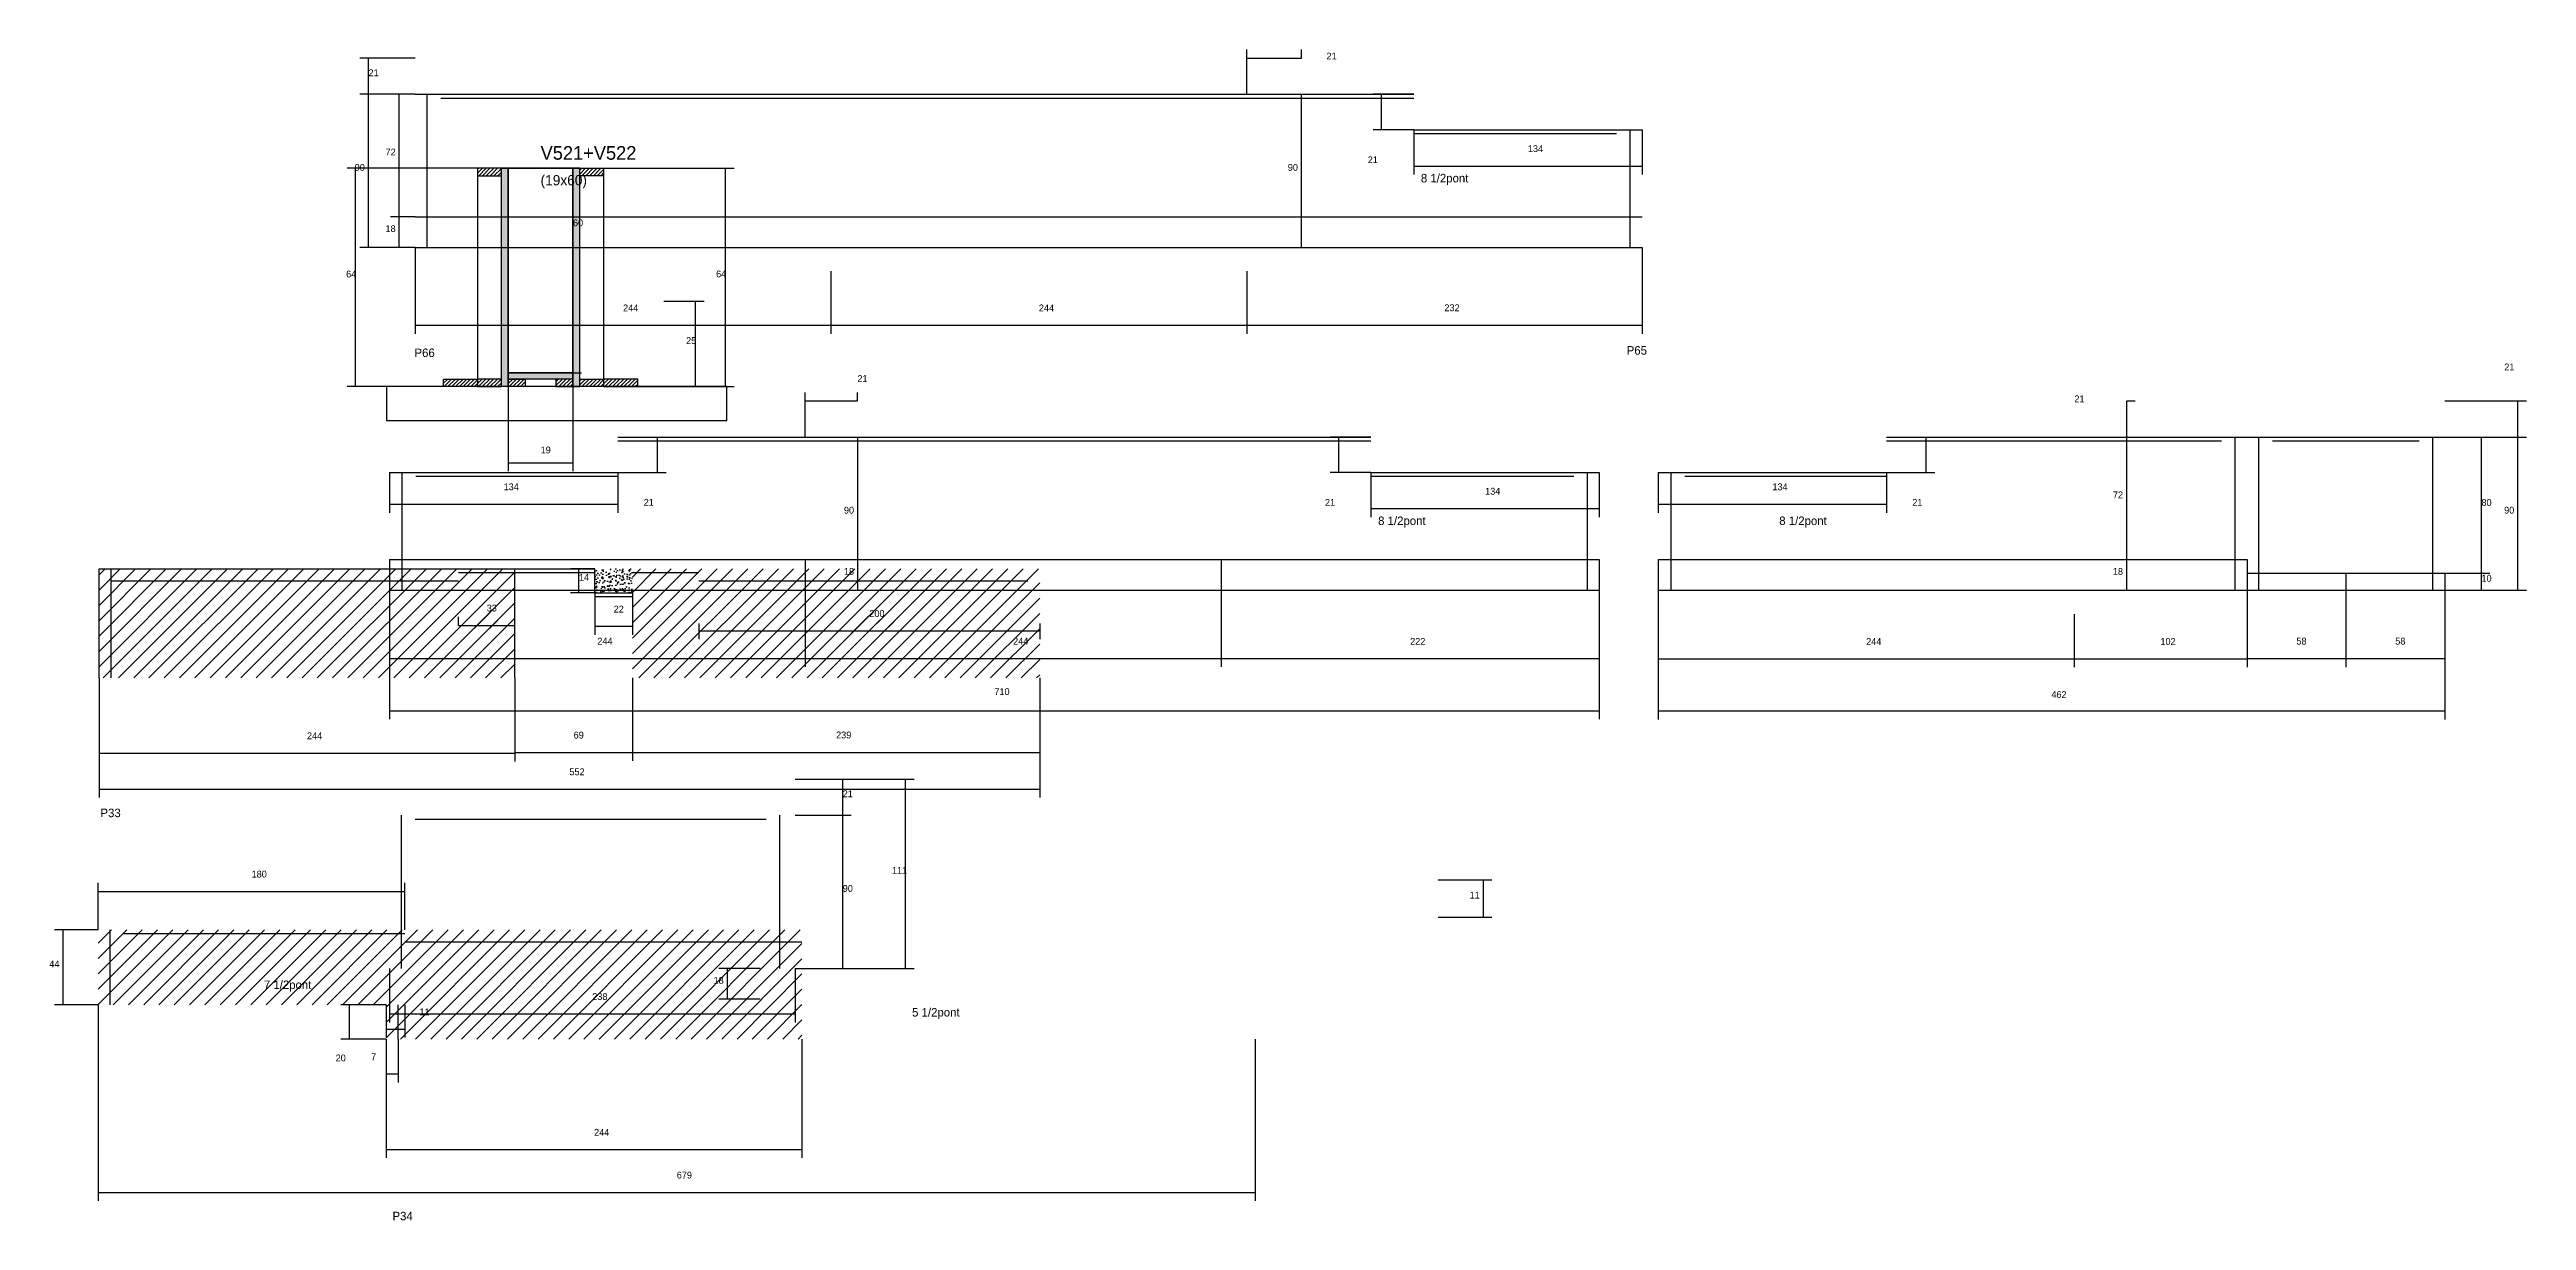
# Model space of a CAD drawing. Header units: metres. Extents: x -2848 to 22762, y -45195 to 1016.
# Drawn here: x 4512 to 5965, y -24817 to -24130 of the extents above; entities that cross this region are included whole.
import ezdxf

# ---------------------------------------------------------------- set-up
doc = ezdxf.new("R2010")
doc.units = ezdxf.units.M
for name, color, linetype in [('CONCRETO', 251, 'Continuous'), ('COTA', 4, 'Continuous'), ('Cota Seção (2x)', 4, 'Continuous'), ('Hachura', 253, 'Continuous'), ('Madeira', 126, 'Continuous'), ('NOMENCLATURA', 7, 'Continuous'), ('Painéis', 200, 'Continuous'), ('SARR_2.2x7', 40, 'Continuous'), ('Texto Seção', 7, 'Continuous')]:
    doc.layers.add(name, color=color, linetype=linetype)

msp = doc.modelspace()

# ---------------------------------------------------------------- hatches: boundary and pattern name
at = {"layer": 'COTA'}
h = msp.add_hatch(dxfattribs=at)
h.set_pattern_fill('AR-CONC', scale=0.03)
h.paths.add_polyline_path([(4831.9, -24434.9), (4831.9, -24448.9), (4853.9, -24448.9), (4853.9, -24434.9)])
at = {"layer": 'Hachura'}
h = msp.add_hatch(dxfattribs=at)
h.set_pattern_fill('ANSI31', scale=0.5)
h.paths.add_polyline_path([(4777, -24204.4), (4777, -24200), (4777, -24200), (4763, -24200), (4763, -24200), (4763, -24204.4), (4763, -24204.4), (4777, -24204.4)])
h = msp.add_hatch(color=8, dxfattribs=at)
h.dxf.hatch_style = 1
h.paths.add_polyline_path([(4777, -24200), (4781, -24200), (4781, -24200), (4781, -24328), (4781, -24328), (4777, -24328), (4777, -24328), (4777, -24200)])
h = msp.add_hatch(color=8, dxfattribs=at)
h.dxf.hatch_style = 1
h.paths.add_polyline_path([(4823, -24200), (4819, -24200), (4819, -24200), (4819, -24328), (4819, -24328), (4823, -24328), (4823, -24328), (4823, -24200)])
h = msp.add_hatch(dxfattribs=at)
h.set_pattern_fill('ANSI31', scale=0.5)
h.paths.add_polyline_path([(4823, -24204.4), (4823, -24200), (4823, -24200), (4837, -24200), (4837, -24200), (4837, -24204.4), (4837, -24204.4), (4823, -24204.4)])
h = msp.add_hatch(dxfattribs=at)
h.set_pattern_fill('ANSI31', scale=0.5)
h.paths.add_polyline_path([(4743, -24328), (4743, -24323.6), (4743, -24323.6), (4763, -24323.6), (4763, -24323.6), (4763, -24328), (4763, -24328), (4743, -24328)])
h = msp.add_hatch(dxfattribs=at)
h.set_pattern_fill('ANSI31', scale=0.5)
h.paths.add_polyline_path([(4777, -24328), (4777, -24323.6), (4777, -24323.6), (4763, -24323.6), (4763, -24323.6), (4763, -24328), (4763, -24328), (4777, -24328)])
h = msp.add_hatch(color=8, dxfattribs=at)
h.dxf.hatch_style = 1
h.paths.add_polyline_path([(4781, -24323.6), (4781, -24320), (4781, -24320), (4819, -24320), (4819, -24320), (4819, -24323.6), (4819, -24323.6), (4781, -24323.6)])
h = msp.add_hatch(dxfattribs=at)
h.set_pattern_fill('ANSI31', scale=0.5)
h.paths.add_polyline_path([(4781, -24328), (4781, -24323.6), (4781, -24323.6), (4791, -24323.6), (4791, -24323.6), (4791, -24328), (4791, -24328), (4781, -24328)])
h = msp.add_hatch(dxfattribs=at)
h.set_pattern_fill('ANSI31', scale=0.5)
h.paths.add_polyline_path([(4819, -24328), (4819, -24323.6), (4819, -24323.6), (4809, -24323.6), (4809, -24323.6), (4809, -24328), (4809, -24328), (4819, -24328)])
h = msp.add_hatch(dxfattribs=at)
h.set_pattern_fill('ANSI31', scale=0.5)
h.paths.add_polyline_path([(4823, -24328), (4823, -24323.6), (4823, -24323.6), (4837, -24323.6), (4837, -24323.6), (4837, -24328), (4837, -24328), (4823, -24328)])
h = msp.add_hatch(dxfattribs=at)
h.set_pattern_fill('ANSI31', scale=0.5)
h.paths.add_polyline_path([(4857, -24328), (4857, -24323.6), (4857, -24323.6), (4837, -24323.6), (4837, -24323.6), (4837, -24328), (4837, -24328), (4857, -24328)])
h = msp.add_hatch(dxfattribs=at)
h.set_pattern_fill('ANSI31', scale=2)
h.paths.add_polyline_path([(4540.9, -24434.9), (4540.9, -24498.9), (4784.9, -24498.9), (4784.9, -24434.9)])
h = msp.add_hatch(dxfattribs=at)
h.set_pattern_fill('ANSI31', scale=2)
h.paths.add_polyline_path([(4757.9, -24469.6), (4779.5, -24469.6), (4779.5, -24469.6), (4779.5, -24449), (4779.5, -24449), (4757.9, -24449), (4757.9, -24449), (4757.9, -24469.6)])
h = msp.add_hatch(dxfattribs=at)
h.set_pattern_fill('ANSI31', scale=2)
h.paths.add_polyline_path([(5092.9, -24434.9), (4853.9, -24434.9), (4853.9, -24434.9), (4853.9, -24498.9), (4853.9, -24498.9), (5092.9, -24498.9), (5092.9, -24498.9), (5092.9, -24434.9)])
h = msp.add_hatch(dxfattribs=at)
h.set_pattern_fill('ANSI31', scale=2)
h.paths.add_polyline_path([(4978.6, -24472.9), (5007.5, -24472.9), (5007.5, -24472.9), (5007.5, -24452.3), (5007.5, -24452.3), (4978.6, -24452.3), (4978.6, -24452.3), (4978.6, -24472.9)])
h = msp.add_hatch(dxfattribs=at)
h.set_pattern_fill('ANSI31', scale=2)
h.paths.add_polyline_path([(4720.4, -24690.6), (4720.4, -24646.6), (4540.4, -24646.6), (4540.4, -24690.6)])
h = msp.add_hatch(dxfattribs=at)
h.set_pattern_fill('ANSI31', scale=2)
h.paths.add_polyline_path([(4720.4, -24646.6), (4720.4, -24690.6), (4709.4, -24690.6), (4709.4, -24710.6), (4953.4, -24710.6), (4953.4, -24646.6)])

# ---------------------------------------------------------------- linework, layer by layer
at = {"layer": 'CONCRETO'}
for points in [[(4781, -24200), (4819, -24200), (4819, -24320), (4781, -24320), (4781, -24200)], [(4781, -24320), (4819, -24320), (4819, -24200), (4781, -24200)]]:
    msp.add_lwpolyline(points, close=True, dxfattribs=at)
at = {"layer": 'COTA'}
for p, q in [((4726.4, -24135.4), (4694, -24135.4)), ((4699, -24156.6), (4699, -24135.4)), ((5214.4, -24156.6), (5214.4, -24130.4)), ((5214.4, -24135.4), (5246.6, -24135.4)), ((5246.6, -24135.4), (5246.6, -24130.4)), ((4726.4, -24156.6), (4694, -24156.6)), ((4726.4, -24156.6), (4694, -24156.6)), ((4699, -24246.4), (4699, -24156.6)), ((4726.4, -24156.6), (4712, -24156.6)), ((4717, -24228.4), (4717, -24156.6)), ((5214.4, -24156.6), (5251.6, -24156.6)), ((5246.6, -24246.4), (5246.6, -24156.6)), ((5312.4, -24156.6), (5288.5, -24156.6)), ((5293.5, -24177.4), (5293.5, -24156.6)), ((5312.4, -24177.4), (5288.5, -24177.4)), ((5312.4, -24177.4), (5312.4, -24203.7)), ((5446.4, -24177.4), (5446.4, -24203.7)), ((4781, -24200), (4686.4, -24200)), ((4691.4, -24328), (4691.4, -24200)), ((4837, -24200), (4913.5, -24200)), ((4908.5, -24328), (4908.5, -24200)), ((5312.4, -24198.7), (5446.4, -24198.7)), ((4726.4, -24228.4), (4712, -24228.4)), ((4726.4, -24228.4), (4712, -24228.4)), ((4717, -24246.4), (4717, -24228.4)), ((4726.4, -24246.4), (4694, -24246.4)), ((4726.4, -24246.4), (4712, -24246.4)), ((4726.4, -24246.4), (4726.4, -24297)), ((5214.4, -24246.4), (5251.6, -24246.4)), ((5446.4, -24246.4), (5446.4, -24297)), ((4970.4, -24260.4), (4970.4, -24297)), ((4970.4, -24260.4), (4970.4, -24297)), ((5214.4, -24260.4), (5214.4, -24297)), ((5214.4, -24260.4), (5214.4, -24297)), ((4872.3, -24278), (4895.9, -24278)), ((4890.9, -24328), (4890.9, -24278)), ((4726.4, -24292), (4970.4, -24292)), ((4970.4, -24292), (5214.4, -24292)), ((5214.4, -24292), (5446.4, -24292)), ((4743, -24328), (4686.4, -24328)), ((4781, -24323.6), (4781, -24377.7)), ((4819, -24323.6), (4819, -24377.7)), ((4857, -24328), (4913.5, -24328)), ((4872.3, -24328), (4895.9, -24328)), ((4955.3, -24357.6), (4955.3, -24331.4)), ((4985.9, -24336.4), (4985.9, -24331.4)), ((4955.3, -24336.4), (4985.9, -24336.4)), ((5730.8, -24357.6), (5730.8, -24336.4)), ((5730.8, -24336.4), (5735.8, -24336.4)), ((5917.4, -24336.4), (5965.4, -24336.4)), ((5960.4, -24357.6), (5960.4, -24336.4)), ((4845.3, -24357.6), (4873.6, -24357.6)), ((4868.6, -24378.4), (4868.6, -24357.6)), ((4955.3, -24357.6), (4991.1, -24357.6)), ((4986.1, -24447.4), (4986.1, -24357.6)), ((5287.3, -24357.6), (5263.4, -24357.6)), ((5268.4, -24378.4), (5268.4, -24357.6)), ((5589.9, -24357.6), (5618.2, -24357.6)), ((5613.2, -24378.4), (5613.2, -24357.6)), ((5730.8, -24429.4), (5730.8, -24357.6)), ((5730.8, -24357.6), (5735.8, -24357.6)), ((5730.8, -24357.6), (5735.8, -24357.6)), ((5917.4, -24357.6), (5944, -24357.6)), ((5917.4, -24357.6), (5965.4, -24357.6)), ((5917.4, -24357.6), (5965.4, -24357.6)), ((5939, -24437.4), (5939, -24357.6)), ((5960.4, -24447.4), (5960.4, -24357.6)), ((4781, -24372.7), (4819, -24372.7)), ((4711.3, -24378.4), (4711.3, -24402)), ((4845.3, -24378.4), (4845.3, -24402)), ((4845.3, -24378.4), (4873.6, -24378.4)), ((5287.3, -24378.4), (5263.4, -24378.4)), ((5287.3, -24378.4), (5287.3, -24404.6)), ((5421.3, -24378.4), (5421.3, -24404.6)), ((5455.9, -24378.4), (5455.9, -24402)), ((5589.9, -24378.4), (5589.9, -24402)), ((5589.9, -24378.4), (5618.2, -24378.4)), ((4711.3, -24397), (4845.3, -24397)), ((5287.3, -24399.6), (5421.3, -24399.6)), ((5455.9, -24397), (5589.9, -24397)), ((4711.3, -24429.4), (4711.3, -24492.4)), ((4955.3, -24429.4), (4955.3, -24492.4)), ((4955.3, -24429.4), (4955.3, -24492.4)), ((4986.1, -24447.4), (4986.1, -24429.4)), ((4986.1, -24429.4), (4991.1, -24429.4)), ((5199.3, -24429.4), (5199.3, -24492.4)), ((5199.3, -24429.4), (5199.3, -24492.4)), ((5421.3, -24429.4), (5421.3, -24523.1)), ((5455.9, -24429.4), (5455.9, -24492.6)), ((5699.9, -24429.4), (5735.8, -24429.4)), ((5699.9, -24429.4), (5735.8, -24429.4)), ((5730.8, -24447.4), (5730.8, -24429.4)), ((5801.4, -24429.4), (5801.4, -24492.6)), ((4711.3, -24447.4), (4711.3, -24523.1)), ((4831.9, -24434.9), (4817.5, -24434.9)), ((4831.9, -24448.9), (4817.5, -24448.9)), ((4822.5, -24448.9), (4822.5, -24434.9)), ((4831.9, -24448.9), (4831.9, -24473.5)), ((4853.9, -24448.9), (4853.9, -24473.5)), ((4955.3, -24447.4), (4991.1, -24447.4)), ((4986.1, -24447.4), (4991.1, -24447.4)), ((5421.3, -24447.4), (5421.3, -24492.4)), ((5455.9, -24447.4), (5455.9, -24523.2)), ((5699.9, -24447.4), (5735.8, -24447.4)), ((5801.4, -24437.4), (5801.4, -24492.5)), ((5859.4, -24437.4), (5859.4, -24492.5)), ((5859.4, -24437.4), (5859.4, -24492.5)), ((5917.4, -24437.4), (5944, -24437.4)), ((5917.4, -24437.4), (5917.4, -24492.5)), ((5917.4, -24437.4), (5944, -24437.4)), ((5917.4, -24447.4), (5944, -24447.4)), ((5917.4, -24447.4), (5965.4, -24447.4)), ((5917.4, -24447.4), (5917.4, -24523.2)), ((5939, -24447.4), (5939, -24437.4)), ((4751.9, -24468.1), (4751.9, -24463.1)), ((4784.9, -24468.1), (4784.9, -24463.1)), ((5699.9, -24461.4), (5699.9, -24492.6)), ((5699.9, -24461.4), (5699.9, -24492.6)), ((4751.9, -24468.1), (4784.9, -24468.1)), ((4831.9, -24468.5), (4853.9, -24468.5)), ((4892.9, -24466.9), (4892.9, -24476.2)), ((4892.9, -24471.2), (5092.9, -24471.2)), ((5092.9, -24466.9), (5092.9, -24476.2)), ((4711.3, -24487.4), (4955.3, -24487.4)), ((4955.3, -24487.4), (5199.3, -24487.4)), ((5199.3, -24487.4), (5421.3, -24487.4)), ((5455.9, -24487.6), (5699.9, -24487.6)), ((5699.9, -24487.6), (5801.4, -24487.6)), ((5801.4, -24487.5), (5859.4, -24487.5)), ((5859.4, -24487.5), (5917.4, -24487.5)), ((4540.9, -24498.9), (4540.9, -24547.9)), ((4540.9, -24498.9), (4540.9, -24569)), ((4784.9, -24498.9), (4784.9, -24547.9)), ((4784.9, -24498.9), (4784.9, -24547.5)), ((4853.9, -24498.9), (4853.9, -24547.5)), ((4853.9, -24498.9), (4853.9, -24547.5)), ((5092.9, -24498.9), (5092.9, -24547.5)), ((5092.9, -24498.9), (5092.9, -24569)), ((4711.3, -24518.1), (5421.3, -24518.1)), ((5455.9, -24518.2), (5917.4, -24518.2)), ((4540.9, -24542.9), (4784.9, -24542.9)), ((4784.9, -24542.5), (4853.9, -24542.5)), ((4853.9, -24542.5), (5092.9, -24542.5)), ((4540.9, -24564), (5092.9, -24564)), ((4949.3, -24558.2), (4982.3, -24558.2)), ((4949.3, -24558.2), (5019.2, -24558.2)), ((4977.3, -24579.4), (4977.3, -24558.2)), ((5014.2, -24669.2), (5014.2, -24558.2)), ((4949.3, -24579.4), (4982.3, -24579.4)), ((4949.3, -24579.4), (4982.3, -24579.4)), ((4977.3, -24669.2), (4977.3, -24579.4)), ((4540.4, -24646.6), (4540.4, -24619)), ((4720.4, -24646.6), (4720.4, -24619)), ((4540.4, -24624), (4720.4, -24624)), ((4540.4, -24646.6), (4514.8, -24646.6)), ((4519.8, -24690.6), (4519.8, -24646.6)), ((4711.3, -24669.2), (4711.3, -24700.9)), ((4928.8, -24669.2), (4904.6, -24669.2)), ((4909.6, -24687.2), (4909.6, -24669.2)), ((4949.3, -24669.2), (4982.3, -24669.2)), ((4949.3, -24669.2), (4949.3, -24700.9)), ((4949.3, -24669.2), (5019.2, -24669.2)), ((4540.4, -24690.6), (4514.8, -24690.6)), ((4540.4, -24690.6), (4540.4, -24805.5)), ((4709.4, -24690.6), (4682.8, -24690.6)), ((4687.8, -24710.6), (4687.8, -24690.6)), ((4709.4, -24690.6), (4709.4, -24709.8)), ((4711.3, -24695.9), (4949.3, -24695.9)), ((4720.4, -24690.6), (4720.4, -24709.8)), ((4928.8, -24687.2), (4904.6, -24687.2)), ((4709.4, -24710.6), (4682.8, -24710.6)), ((4709.4, -24704.8), (4720.4, -24704.8)), ((4709.4, -24710.6), (4709.4, -24780.3)), ((4709.4, -24710.6), (4709.4, -24736)), ((4716.4, -24710.6), (4716.4, -24736)), ((4953.4, -24710.6), (4953.4, -24780.3)), ((5219.4, -24710.6), (5219.4, -24805.5)), ((4709.4, -24731), (4716.4, -24731)), ((4709.4, -24775.3), (4953.4, -24775.3)), ((4540.4, -24800.5), (5219.4, -24800.5))]:
    msp.add_line(p, q, dxfattribs=at)
at = {"layer": 'Cota Seção (2x)'}
for p, q in [((4819, -24320), (4819, -24200)), ((4819, -24200), (4824, -24200)), ((4819, -24320), (4824, -24320)), ((5326.8, -24617.2), (5358.3, -24617.2)), ((5353.3, -24639.2), (5353.3, -24617.2)), ((5326.8, -24639.2), (5358.3, -24639.2))]:
    msp.add_line(p, q, dxfattribs=at)
at = {"layer": 'Madeira'}
for points in [[(4777, -24204.4), (4777, -24200), (4763, -24200), (4763, -24204.4)], [(4777, -24200), (4763, -24200), (4763, -24328), (4777, -24328)], [(4823, -24204.4), (4823, -24200), (4837, -24200), (4837, -24204.4)], [(4823, -24200), (4837, -24200), (4837, -24328), (4823, -24328)], [(4709.6, -24348), (4909.2, -24348), (4909.2, -24328), (4709.6, -24328)], [(4743, -24328), (4743, -24323.6), (4763, -24323.6), (4763, -24328)], [(4777, -24328), (4777, -24323.6), (4763, -24323.6), (4763, -24328)], [(4781, -24328), (4781, -24323.6), (4791, -24323.6), (4791, -24328)], [(4819, -24328), (4819, -24323.6), (4809, -24323.6), (4809, -24328)], [(4823, -24328), (4823, -24323.6), (4837, -24323.6), (4837, -24328)], [(4857, -24328), (4857, -24323.6), (4837, -24323.6), (4837, -24328)]]:
    msp.add_lwpolyline(points, close=True, dxfattribs=at)
at = {"layer": 'Painéis'}
for p, q in [((4726.4, -24156.6), (5312.4, -24156.6)), ((5312.4, -24177.4), (5446.4, -24177.4)), ((4781, -24328), (4781, -24200)), ((4819, -24328), (4819, -24200)), ((4726.4, -24228.4), (5312.4, -24228.4)), ((5312.4, -24228.4), (5446.4, -24228.4)), ((4726.4, -24246.4), (5446.4, -24246.4)), ((4781, -24320), (4819, -24320)), ((4781, -24323.6), (4781, -24320)), ((4819, -24323.6), (4819, -24320)), ((4845.3, -24357.6), (5199.3, -24357.6)), ((5199.3, -24357.6), (5287.3, -24357.6)), ((5589.9, -24357.6), (5801.4, -24357.6)), ((5801.4, -24357.6), (5917.4, -24357.6)), ((4711.3, -24378.4), (4845.3, -24378.4)), ((5287.3, -24378.4), (5421.3, -24378.4)), ((5455.9, -24378.4), (5589.9, -24378.4)), ((4711.3, -24429.4), (4845.3, -24429.4)), ((4845.3, -24429.4), (5199.3, -24429.4)), ((5199.3, -24429.4), (5421.3, -24429.4)), ((5455.9, -24429.4), (5801.4, -24429.4)), ((4540.9, -24434.9), (4831.9, -24434.9)), ((4540.9, -24498.9), (4540.9, -24434.9)), ((4711.3, -24447.4), (5421.3, -24447.4)), ((4784.9, -24498.9), (4784.9, -24434.9)), ((4831.9, -24448.9), (4831.9, -24434.9)), ((4831.9, -24448.9), (4853.9, -24448.9)), ((5455.9, -24447.4), (5801.4, -24447.4)), ((5801.4, -24437.4), (5917.4, -24437.4)), ((5801.4, -24447.4), (5917.4, -24447.4))]:
    msp.add_line(p, q, dxfattribs=at)
for points in [[(4777, -24200), (4781, -24200), (4781, -24328), (4777, -24328)], [(4823, -24200), (4819, -24200), (4819, -24328), (4823, -24328)], [(4781, -24323.6), (4781, -24320), (4819, -24320), (4819, -24323.6)]]:
    msp.add_lwpolyline(points, close=True, dxfattribs=at)
at = {"layer": 'SARR_2.2x7'}
for p, q in [((4733.4, -24228.4), (4733.4, -24156.6)), ((4741.4, -24158.8), (4970.4, -24158.8)), ((4970.4, -24158.8), (5214.4, -24158.8)), ((5214.4, -24158.8), (5312.4, -24158.8)), ((5312.4, -24179.6), (5431.4, -24179.6)), ((5439.4, -24228.4), (5439.4, -24177.4)), ((4733.4, -24246.4), (4733.4, -24228.4)), ((5439.4, -24246.4), (5439.4, -24228.4)), ((4845.3, -24359.8), (4955.3, -24359.8)), ((4955.3, -24359.8), (5199.3, -24359.8)), ((5199.3, -24359.8), (5287.3, -24359.8)), ((5589.9, -24359.8), (5699.9, -24359.8)), ((5699.9, -24359.8), (5786.4, -24359.8)), ((5794.4, -24429.4), (5794.4, -24357.6)), ((5808.4, -24437.4), (5808.4, -24357.6)), ((5816.4, -24359.8), (5859.4, -24359.8)), ((5859.4, -24359.8), (5902.4, -24359.8)), ((5910.4, -24437.4), (5910.4, -24357.6)), ((4718.8, -24429.4), (4718.8, -24378.4)), ((4726.8, -24380.6), (4845.3, -24380.6)), ((5287.3, -24380.6), (5406.3, -24380.6)), ((5414.3, -24429.4), (5414.3, -24378.4)), ((5463.4, -24429.4), (5463.4, -24378.4)), ((5471.4, -24380.6), (5589.9, -24380.6)), ((4718.8, -24447.4), (4718.8, -24429.4)), ((5414.3, -24447.4), (5414.3, -24429.4)), ((5463.4, -24447.4), (5463.4, -24429.4)), ((5794.4, -24447.4), (5794.4, -24429.4)), ((4547.9, -24498.9), (4547.9, -24434.9)), ((4547.9, -24441.9), (4751.9, -24441.9)), ((4751.9, -24437.1), (4784.9, -24437.1)), ((4784.9, -24437.1), (4831.9, -24437.1)), ((4853.9, -24437.1), (4892.9, -24437.1)), ((4892.9, -24441.9), (5085.9, -24441.9)), ((5808.4, -24447.4), (5808.4, -24437.4)), ((5910.4, -24447.4), (5910.4, -24437.4)), ((4831.9, -24451.1), (4853.9, -24451.1)), ((4718.3, -24669.2), (4718.3, -24579.4)), ((4940.3, -24669.2), (4940.3, -24579.4)), ((4726.3, -24581.6), (4932.3, -24581.6)), ((4547.4, -24690.6), (4547.4, -24646.6)), ((4555.4, -24648.8), (4720.4, -24648.8)), ((4720.4, -24653.6), (4953.4, -24653.6)), ((4716.4, -24710.6), (4716.4, -24690.6))]:
    msp.add_line(p, q, dxfattribs=at)

# ---------------------------------------------------------------- texts
at = {"layer": 'COTA'}
for s, p in [('21', (4699, -24146)), ('21', (5261.2, -24136.2)), ('134', (5379.4, -24190.5)), ('90', (4690.9, -24201.5)), ('72', (4709, -24192.5)), ('90', (5238.5, -24201.5)), ('21', (5285.4, -24197)), ('18', (4709, -24237.4)), ('64', (4685.9, -24264)), ('64', (4903, -24264)), ('244', (4848.4, -24283.9)), ('244', (5092.4, -24283.9)), ('232', (5330.4, -24283.8)), ('25', (4885.4, -24303)), ('21', (5952.4, -24318.5)), ('21', (4985.9, -24325.3)), ('21', (5700.1, -24337.2)), ('19', (4800, -24367.2)), ('134', (4778.3, -24388.8)), ('134', (5354.3, -24391.4)), ('134', (5522.9, -24388.8)), ('72', (5722.7, -24393.5)), ('21', (4860.5, -24397.9)), ('90', (4978, -24402.5)), ('21', (5260.3, -24397.9)), ('21', (5605, -24397.9)), ('80', (5939, -24398)), ('90', (5952.3, -24402.5)), ('18', (4978, -24438.4)), ('18', (5722.7, -24438.4)), ('14', (4822.5, -24441.9)), ('10', (5939, -24442.4)), ('33', (4768.4, -24459.9)), ('22', (4842.9, -24460.5)), ('200', (4992.9, -24463.1)), ('244', (4833.3, -24479.3)), ('244', (5077.3, -24479.3)), ('222', (5310.3, -24479.4)), ('244', (5577.9, -24479.5)), ('102', (5750.6, -24479.5)), ('58', (5830.4, -24479.3)), ('58', (5888.4, -24479.3)), ('710', (5066.3, -24508.9)), ('462', (5686.6, -24510.6)), ('244', (4662.9, -24534.8)), ('69', (4819.4, -24534.4)), ('239', (4973.4, -24534.3)), ('552', (4816.9, -24555.9)), ('21', (4977.3, -24568.8)), ('180', (4630.4, -24615.9)), ('90', (4977.3, -24624.3)), ('111', (5006.2, -24613.7)), ('44', (4511.7, -24668.6)), ('18', (4901.5, -24678.2)), ('11', (4728.9, -24696.7)), ('238', (4830.3, -24687.7)), ('20', (4679.7, -24723.7)), ('7', (4700.5, -24723)), ('244', (4831.4, -24767.3)), ('679', (4879.9, -24792.4))]:
    msp.add_text(s, height=4, dxfattribs=at).set_placement(p)
at = {"layer": 'Cota Seção (2x)'}
for s, p in [('60', (4819, -24234)), ('11', (5345.2, -24628.2))]:
    msp.add_text(s, height=4, dxfattribs=at).set_placement(p)
at = {"layer": 'NOMENCLATURA'}
for s, p in [('8 1/2pont', (5316.6, -24208.3)), ('P66', (4726, -24310.7)), ('P65', (5437.4, -24309.3)), ('8 1/2pont', (5291.5, -24409.2)), ('8 1/2pont', (5526.9, -24409.2)), ('P33', (4541.7, -24580.5)), ('7 1/2pont', (4637.6, -24681.3)), ('5 1/2pont', (5018, -24697.4)), ('P34', (4713.1, -24816.9))]:
    msp.add_text(s, height=5, dxfattribs=at).set_placement(p)
at = {"layer": 'Texto Seção'}
for s, height, p in [('V521+V522', 8, (4800, -24195)), ('(19x60)', 6, (4800, -24210))]:
    msp.add_text(s, height=height, dxfattribs=at).set_placement(p)

doc.saveas('drawing.dxf')
